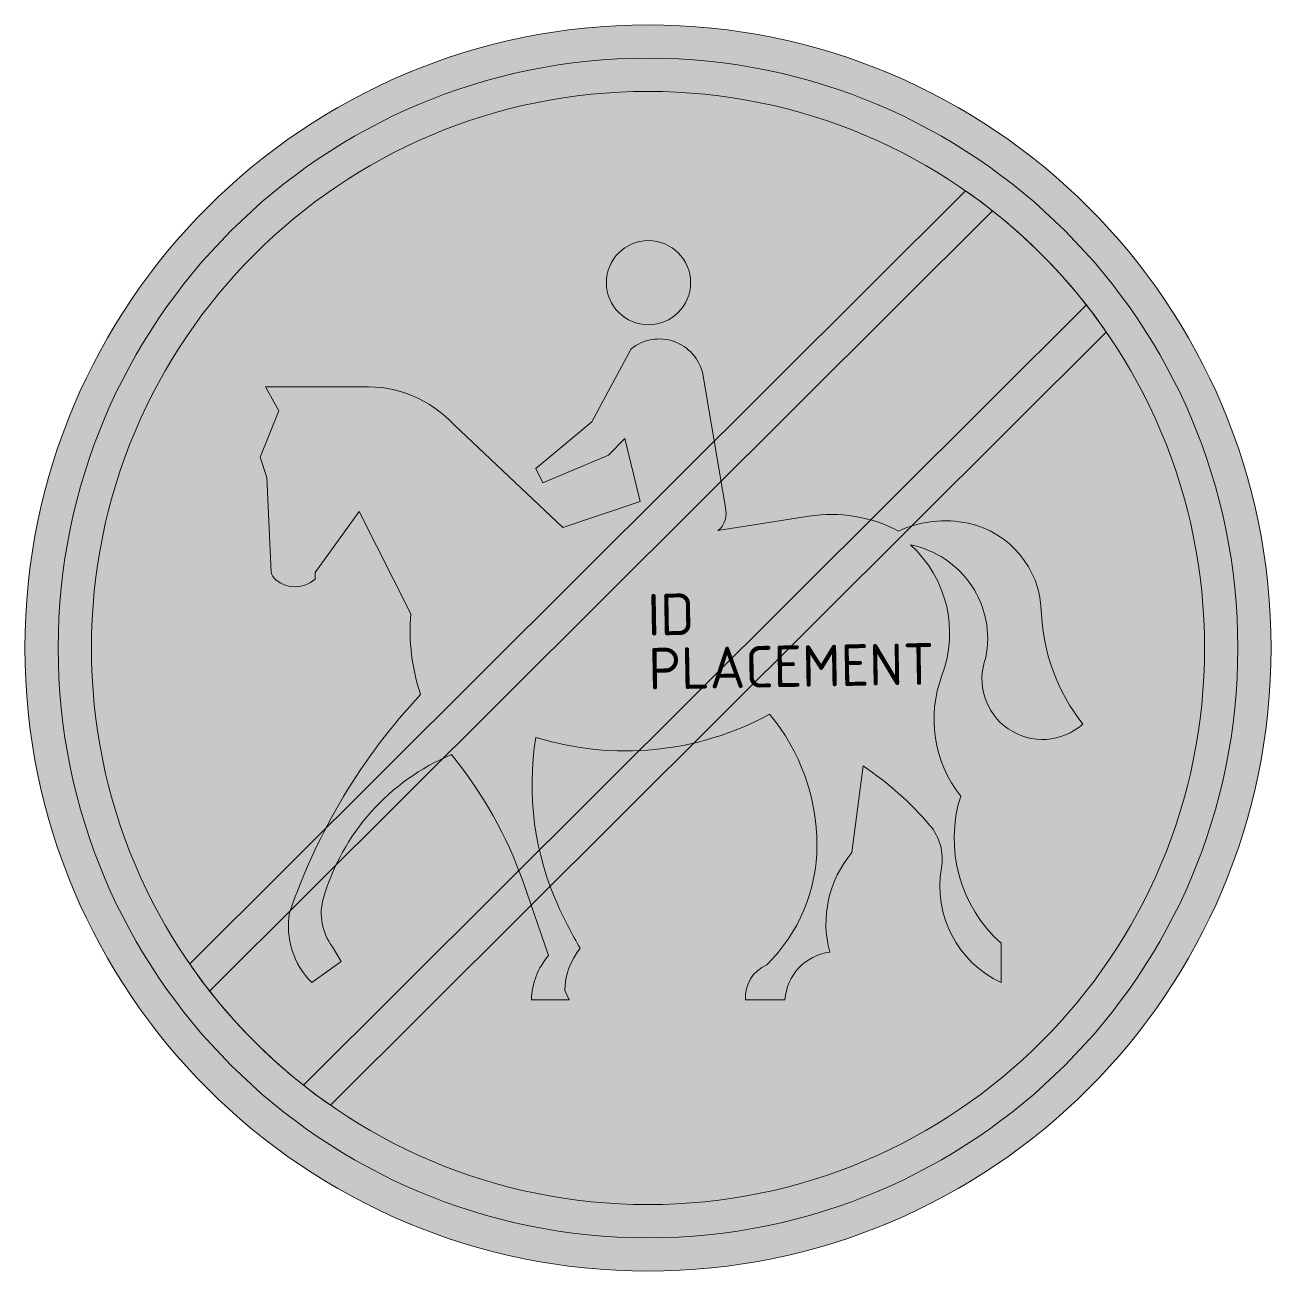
# Model space of a CAD drawing. Extents: x -3.75 to 3.75, y -3.75 to 3.75.
import ezdxf
from ezdxf.enums import TextEntityAlignment as Align

# ---------------------------------------------------------------- set-up
doc = ezdxf.new("R2010")
doc.units = 0
doc.styles.add('NLCS-ISO', font='NLCS-ISO.ttf', dxfattribs={"height": 0.25})

msp = doc.modelspace()

# ---------------------------------------------------------------- hatches: boundary and pattern name
at = {"true_color": 0x005b8c}
h = msp.add_hatch(color=146, dxfattribs=at)
h.dxf.hatch_style = 1
h.paths.add_polyline_path([(3.356918426236202, 1.154815430965423), (3.546040591094581, 1.219875455245165, 0.5778775703740554), (-2.833352101912186, 2.456545514862242), (-2.682239989810203, 2.325529754069589, -0.5778775703740551)])
at = {"true_color": 0xf1f0ea}
h = msp.add_hatch(color=7, dxfattribs=at)
h.dxf.hatch_style = 1
h.paths.add_polyline_path([(-2.682239989810203, 2.325529754069589), (-2.531127877708219, 2.194513993276936, -0.5778775703740553), (3.167796261377825, 1.089755406685681), (3.356918426236202, 1.154815430965423, 0.5778775703740551)])
at = {"true_color": 0x005b8c}
h = msp.add_hatch(color=146, dxfattribs=at)
h.dxf.hatch_style = 1
h.paths.add_polyline_path([(0.02990023872908942, 1.946615425490472, -0.4459711156841137), (-0.2505683035069852, 2.198521972541865, -0.4142135623730952), (0.00279257343542838, 2.451882849484279), (0.00279257343542838, 3.34999883604959, 0.248658516117423), (-2.770974932166211, 1.882604027751577), (-2.302215472092477, 1.571769052447333), (-1.721401656590984, 1.571769052447333, -0.2202475230465716), (-1.164293543123485, 1.340632428698698), (-0.5123626215199764, 0.724260060146193), (-0.04712314680990204, 0.881313350580019), (-0.1389797277331155, 1.260616640958283), (-0.2367687630819333, 1.159861378396666), (-0.6338573589027945, 0.9939214641586391), (-0.6753483663794029, 1.079857648490453), (-0.3375240256435461, 1.361371903519899), (-0.1004228303809427, 1.800103486137005, -0.1446744557804568), (0.03940123844585264, 1.858324382855169)])
h = msp.add_hatch(color=146, dxfattribs=at)
h.dxf.hatch_style = 1
h.paths.add_polyline_path([(0.00279257343542838, 3.34999883604959), (0.00279257343542838, 2.451882849484279, -0.4142135623730952), (0.256153450377842, 2.198521972541865, -0.3831534933903336), (0.02990023872908942, 1.946615425490473), (0.03940123844585264, 1.858324382855169, -0.3839043140103224), (0.329225974189761, 1.648818612974949), (0.4655518476365827, 0.8457547975290112, -0.2992018153820386), (0.4210825551130029, 0.7064747547036063), (0.9685185767545494, 0.7931618520687493, -0.1621689410953305), (1.508626852801164, 0.70350852749079, -0.1640835089273888), (1.926454923443236, 0.7509199315587978, -0.3433848307305375), (2.36679608850526, 0.2249090631822321, 0.1591138667726054), (2.616910625310553, -0.4581191035122063), (3.280509583930854, -0.6787907407572753, 0.0510535043397428), (3.35, 0, 0.4139694264538408)])
at = {"true_color": 0xf1f0ea}
h = msp.add_hatch(color=7, dxfattribs=at)
h.dxf.hatch_style = 1
edge = h.paths.add_edge_path()
edge.add_arc((-1.001421168211891e-12, -7.407408020299044e-13), 3.349999999998754, 214.5870660847061, 218.0470201822289, ccw=False)
edge.add_line((-2.757936183107335, -1.901654019507056), (1.910821040429612, 2.751592802623872))
edge.add_arc((-1.219024881038422e-13, -1.549871342376719e-13), 3.350000000000197, 51.7623170129296, 55.22227111045089, ccw=False)
edge.add_line((2.073399130283063, 2.631257502895039), (-2.638142558734877, -2.064631647483829))
at = {"true_color": 0xbb1e10}
h = msp.add_hatch(color=22, dxfattribs=at)
h.dxf.hatch_style = 1
edge = h.paths.add_edge_path()
edge.add_arc((3.597122599785507e-14, 3.597122599785507e-14), 3.349999999999949, 38.04702018222821, 51.762317012929714, ccw=False)
edge.add_line((2.638142558734878, 2.064631647483829), (-2.073399130283062, -2.631257502895039))
edge.add_arc((1.820765760385257e-14, 1.820765760385257e-14), 3.350000000000025, 218.0470201822284, 231.7623170129296, ccw=False)
edge.add_line((-2.638142558734878, -2.064631647483829), (2.073399130283062, 2.631257502895039))
at = {"true_color": 0x005b8c}
h = msp.add_hatch(color=146, dxfattribs=at)
h.dxf.hatch_style = 1
h.paths.add_polyline_path([(-2.682239989810203, 2.325529754069589), (-2.833352101912186, 2.456545514862242, 0.1804943458269968), (-3.75, 0, 0.4142135623730951), (0, -3.75), (0, -3.55, -0.4142135623730951), (-3.55, 0, -0.1804943458269968)])
at = {"true_color": 0xf1f0ea}
h = msp.add_hatch(color=7, dxfattribs=at)
h.dxf.hatch_style = 1
edge = h.paths.add_edge_path()
edge.add_arc((0.00279257343542838, 2.198521972541865), 0.2533608769424133, 0, 360)
h = msp.add_hatch(color=7, dxfattribs=at)
h.dxf.hatch_style = 1
h.paths.add_polyline_path([(-3.35, 0, -0.1804943458269968), (-2.531127877708219, 2.194513993276936), (-2.682239989810203, 2.325529754069589, 0.1804943458269968), (-3.55, 0, 0.4142135623730951), (0, -3.55), (0, -3.35, -0.4142135623730951)])
h = msp.add_hatch(color=7, dxfattribs=at)
h.dxf.hatch_style = 1
edge = h.paths.add_edge_path()
edge.add_arc((-8.65085780787922e-13, -6.425970866530406e-13), 3.350000000001077, 34.58706608470743, 38.04702018222785)
edge.add_line((2.638142558734878, 2.064631647483829), (-2.073399130283063, -2.63125750289504))
edge.add_arc((6.246114736541131e-13, 8.633094239485217e-13), 3.350000000001065, 231.7623170129304, 235.2222711104508)
edge.add_line((-1.91082104042961, -2.751592802623873), (2.757936183107337, 1.901654019507055))
at = {"true_color": 0x005b8c}
h = msp.add_hatch(color=146, dxfattribs=at)
h.dxf.hatch_style = 1
h.paths.add_polyline_path([(3.280509583930854, -0.6787907407572753), (2.616910625310553, -0.4581191035122067, -0.7835290201861907), (2.033142640430452, -0.05806428047855849, 0.4162714647548525), (1.579743958903173, 0.6205385703717741, -0.308077564086345), (1.769413690843606, -0.1647519974657596, 0.2631202450295657), (1.882009746588025, -0.8907541945498809, 0.295155243225699), (2.124999221353669, -1.776787967114831), (2.124999221353669, -2.01386910312327, -0.3380004978940892), (1.766447463630804, -1.323413401255953, 0.22359376544704), (1.696415535609826, -1.067411256517143, 0.06809530718121533), (1.295275534495126, -0.7099831442478504), (1.227124655605913, -1.231556820332738, 0.2452888561760042), (1.093765009371893, -1.83013182560844, 0.3559538557263308), (0.824103605359447, -2.117566477229289), (0.587046585019408, -2.117566477229289, -0.323594245678401), (0.7144496611594287, -1.907181386136052, 0.2006511225090502), (1.01671544884428, -1.187087527809143, 0.175634123922834), (0.7322470244362353, -0.398842790592997, -0.2016744556712844), (-0.6753483663794029, -0.5381107755842218, 0.1474292571899164), (-0.5390875918404907, -1.556333174522447, 0.02750195767157383), (-0.4086411317455614, -1.806426123574436, 0.162911651382339), (-0.5008809882889196, -2.061656003109423), (-0.4738378412561701, -2.117566477229289), (-0.7020202956262125, -2.117566477229289, -0.1738127690261143), (-0.5982988058517904, -1.850871300429645), (-0.7513854410051359, -1.407610963870587, 0.08453524441054991), (-1.182078848566093, -0.6418322653586408, 0.2270040707562885), (-1.953376206729134, -1.505414404685952, 0.2372755841823934), (-1.899202312130043, -1.797536397281622), (-1.845862621186605, -1.886441911314847), (-2.023655386441632, -2.01386910312327, -0.2437314900289961), (-2.157015032675658, -1.593074805268416, -0.1065907328414167), (-1.368758237625322, -0.2803142804229788, -0.100148461246802), (-1.428034550544531, 0.2056767269425031), (-1.739174904199388, 0.8220490954950073), (-2.002915911620427, 0.4545865982995458), (-2.003829127572928, 0.4147350077908847, -0.370750561716702), (-2.24029094558706, 0.4102585776301457, -0.1752354184391851), (-2.267564044762338, 0.4565198061076154), (-2.293328848288276, 1.026513789996844), (-2.334807797930686, 1.148008527379663), (-2.22219968435207, 1.426568613030511), (-2.302215472092477, 1.571769052447333), (-2.770974932166211, 1.882604027751577, 0.1503086484841995), (-3.35, 0, 0.9028527013535543)])
at = {"true_color": 0xf1f0ea}
h = msp.add_hatch(color=7, dxfattribs=at)
h.dxf.hatch_style = 1
edge = h.paths.add_edge_path()
edge.add_arc((0.3373590767668841, 0.80994505605344), 0.1331004285785675, -51.021784996108124, 15.607329001794483, ccw=False)
edge.add_line((0.4210825551130029, 0.7064747547036063), (0.9685185767545477, 0.7931618520687493))
edge.add_arc((1.103997696539286, -0.06239973212010153), 0.8662218054501881, 62.152516625492694, 98.99813659619753, ccw=False)
edge.add_arc((1.787832729564371, 0.107745030731782), 0.6579438165144739, 77.83720794192072, 115.1102408910744, ccw=False)
edge.add_arc((1.808821362743948, 0.205127431673763), 0.558325270369835, 2.030431577600325, 77.83720794192061, ccw=False)
edge.add_arc((3.537858654969147, 0.2664262271210531), 1.171798280197794, 182.0304315776005, 218.1934944046355)
edge.add_arc((2.374308175746616, -0.1861790807227206), 0.3644273926712545, 159.41779178331, 311.7367102770862, ccw=False)
edge.add_arc((1.469515786587, 0.05612389938739692), 0.5750775345938728, 348.5471558661112, 438.9494296874279)
edge.add_arc((1.097810730756544, 0.08858758957677937), 0.7177962680040818, -20.667293267065986, 47.824271873612815, ccw=False)
edge.add_arc((2.467756025978296, -0.4281781127622297), 0.7463747954356186, 159.3327067329336, 218.2988881788933)
edge.add_arc((2.688606244638206, -1.145886011278333), 0.8459847247876141, 162.4474919010017, 228.2244581547865)
edge.add_line((2.124999221353669, -1.776787967114831), (2.124999221353669, -2.01386910312327))
edge.add_arc((2.398071084642273, -1.433738306770772), 0.6411863874073545, 170.0921710379928, 244.793286485882, ccw=False)
edge.add_arc((1.459505839025814, -1.269800292742243), 0.3115887134022237, 350.0921710379932, 400.506857067594)
edge.add_arc((0.1896955841412478, -2.354583555649771), 1.981670391313311, 40.50685706759335, 56.08909680426561)
edge.add_line((1.295275534495126, -0.7099831442478504), (1.227124655605913, -1.231556820332738))
edge.add_arc((1.733810432324659, -1.658587434331602), 0.6626353609801744, 139.8760856188445, 195.0037364520379)
edge.add_arc((1.135232282895821, -2.139245909735682), 0.3118830738904117, 97.6405433275874, 176.014075231968)
edge.add_line((0.824103605359447, -2.117566477229289), (0.587046585019408, -2.117566477229289))
edge.add_arc((0.7962659976720605, -2.100495313092583), 0.2099147142905972, 112.93956004971409, 184.6646897564206, ccw=False)
edge.add_arc((0.004508066191831972, -1.185690798474772), 1.012208346314608, 314.537739761879, 359.9209384889303)
edge.add_arc((-0.2129063712132773, -1.185390791650436), 1.229622990707011, 359.9209384889302, 399.7669173212397)
edge.add_arc((-0.1371685667037488, 1.205439779169886), 1.824720809812363, 252.8461707373532, 298.4547786203869, ccw=False)
edge.add_arc((1.081881866429874, -0.8211828960988585), 1.779884242447131, 170.8488430343065, 204.3954830920466)
edge.add_arc((1.797826551219869, -0.4964840366145706), 2.566017908581232, 204.3954830920459, 210.6968791209813)
edge.add_arc((-0.07348687887868266, -2.071833220890184), 0.4275152634939796, 141.6244606758808, 178.6359160362787)
edge.add_line((-0.5008809882889196, -2.061656003109423), (-0.4738378412561701, -2.117566477229289))
edge.add_line((-0.4738378412561701, -2.117566477229289), (-0.7020202956262125, -2.117566477229289))
edge.add_arc((-0.2781528181224857, -2.128897517727534), 0.4240189040174331, 139.0277839853664, 178.4687048463517, ccw=False)
edge.add_line((-0.5982988058517904, -1.850871300429645), (-0.751385441005155, -1.407610963870532))
edge.add_arc((-3.215221193047006, -2.289329016127605), 2.616851798768062, 19.69045874863862, 39.01855619379187)
edge.add_arc((-0.66567209696698, -1.879282621980864), 1.340880053622104, 112.6515154940202, 163.8100289612403)
edge.add_arc((-1.635829947985078, -1.597609849870357), 0.3306593814714727, 163.8100289612396, 217.2022141689407)
edge.add_line((-1.899202312130043, -1.797536397281622), (-1.845862621186605, -1.886441911314847))
edge.add_line((-1.845862621186605, -1.886441911314847), (-2.023655386441632, -2.01386910312327))
edge.add_arc((-1.684358743371199, -1.674808428606027), 0.4796710883542514, 170.1892057503627, 224.9800694983311, ccw=False)
edge.add_arc((1.281105677415917, -2.764482306911778), 3.632198996760357, 136.8485239318029, 161.1854294370995, ccw=False)
edge.add_arc((-0.1973877854044548, 0.1091682179322166), 1.234425110268388, 175.5159865560011, 198.3920465427116, ccw=False)
edge.add_line((-1.428034550544531, 0.2056767269425031), (-1.739174904199388, 0.8220490954950073))
edge.add_line((-1.739174904199388, 0.8220490954950073), (-2.002915911620427, 0.4545865982995458))
edge.add_line((-2.002915911620427, 0.4545865982995458), (-2.003829127572928, 0.4147350077908847))
edge.add_arc((-2.124663618657275, 0.5500277558298619), 0.1813976347903999, 230.3999496478502, 311.76911024708795, ccw=False)
edge.add_arc((-2.189955461966905, 0.4711036163133171), 0.07896695285770874, 190.6426190227394, 230.3999496478529, ccw=False)
edge.add_line((-2.267564044762338, 0.4565198061076146), (-2.293328848288276, 1.026513789996844))
edge.add_line((-2.293328848288276, 1.026513789996844), (-2.334807797930686, 1.148008527379663))
edge.add_line((-2.334807797930686, 1.148008527379663), (-2.22219968435207, 1.426568613030511))
edge.add_line((-2.22219968435207, 1.426568613030511), (-2.302215472092477, 1.571769052447333))
edge.add_line((-2.302215472092477, 1.571769052447333), (-1.721401656590984, 1.571769052447333))
edge.add_arc((-1.692480854335803, 0.8545102373295705), 0.7178416403826264, 42.62520856968467, 92.30898908541229, ccw=False)
edge.add_line((-1.164293543123485, 1.340632428698697), (-0.5123626215199764, 0.724260060146193))
edge.add_line((-0.5123626215199764, 0.724260060146193), (-0.04712314680990204, 0.8813133505800188))
edge.add_line((-0.04712314680990204, 0.8813133505800188), (-0.1389797277331155, 1.260616640958283))
edge.add_line((-0.1389797277331155, 1.260616640958283), (-0.2367687630819333, 1.159861378396666))
edge.add_line((-0.2367687630819333, 1.159861378396666), (-0.6338573589027945, 0.9939214641586389))
edge.add_line((-0.6338573589027945, 0.9939214641586389), (-0.6753483663794029, 1.079857648490453))
edge.add_line((-0.6753483663794029, 1.079857648490453), (-0.3375240256435461, 1.361371903519899))
edge.add_line((-0.3375240256435461, 1.361371903519899), (-0.1004228303809427, 1.800103486137004))
edge.add_arc((0.06799016675444669, 1.592652731088024), 0.2672054516182572, 12.133918594369618, 129.0704368561092, ccw=False)
edge.add_line((0.329225974189761, 1.648818612974949), (0.4655518476365827, 0.8457547975290112))
at = {"true_color": 0x005b8c}
h = msp.add_hatch(color=146, dxfattribs=at)
h.dxf.hatch_style = 1
h.paths.add_polyline_path([(3.75, 0, 0.08302223750169), (3.546040591094581, 1.219875455245165), (3.356918426236202, 1.154815430965422, -0.08302223750168998), (3.55, 0, -0.4142135623730951), (0, -3.55), (0, -3.75, 0.4142135623730951)])
at = {"true_color": 0xf1f0ea}
h = msp.add_hatch(color=7, dxfattribs=at)
h.dxf.hatch_style = 1
h.paths.add_polyline_path([(3.356918426236203, 1.154815430965423), (3.167796261377825, 1.08975540668568, -0.08302223750169), (3.35, 0, -0.4142135623730951), (0, -3.35), (0, -3.55, 0.4142135623730951), (3.55, 0, 0.08302223750169)])

# ---------------------------------------------------------------- linework, layer by layer
at = {"color": 7, "lineweight": 0, "true_color": 0xf1f0ea}
for points in [[(-2.638142558734878, -2.064631647483829, -0.01509804479011577), (-2.757936183107335, -1.901654019507056), (1.910821040429612, 2.751592802623872, -0.01509804479010925), (2.073399130283063, 2.631257502895039)], [(2.757936183107336, 1.901654019507055, 0.01509804479010547), (2.638142558734878, 2.064631647483829), (-2.073399130283063, -2.63125750289504, 0.01509804479010556), (-1.91082104042961, -2.751592802623873)], [(0.4655518476365827, 0.8457547975290112, -0.2992018153820376), (0.4210825551130029, 0.7064747547036063), (0.9685185767545477, 0.7931618520687493, -0.1621689410953312), (1.508626852801164, 0.70350852749079, -0.1640835089273893), (1.926454923443238, 0.7509199315587978, -0.3433848307305375), (2.366796088505261, 0.2249090631822313, 0.1591138667726053), (2.616910625310553, -0.4581191035122067, -0.783529020186223), (2.033142640430455, -0.05806428047853984, 0.4162714647548433), (1.579743958903173, 0.6205385703717745, -0.3080775640863442), (1.769413690843606, -0.164751997465757, 0.2631202450295669), (1.882009746588025, -0.8907541945498814, 0.2951552432256988), (2.124999221353669, -1.776787967114831), (2.124999221353669, -2.01386910312327, -0.3380004978940898), (1.766447463630804, -1.323413401255952, 0.2235937654470419), (1.696415535609823, -1.06741125651714, 0.06809530718121486), (1.295275534495126, -0.7099831442478504), (1.227124655605913, -1.231556820332738, 0.2452888561760044), (1.093765009371893, -1.83013182560844, 0.3559538557263301), (0.824103605359447, -2.117566477229289), (0.587046585019408, -2.117566477229289, -0.323594245678399), (0.7144496611594278, -1.907181386136052, 0.2006511225090539), (1.01671544884428, -1.18708752780913, 0.1756341239228312), (0.7322470244362336, -0.3988427905929974, -0.2016744556712842), (-0.6753483663794029, -0.5381107755842223, 0.1474292571899259), (-0.5390875918404632, -1.556333174522507, 0.02750195767156737), (-0.4086411317455614, -1.806426123574436, 0.1629116513823393), (-0.5008809882889196, -2.061656003109423), (-0.4738378412561701, -2.117566477229289), (-0.7020202956262125, -2.117566477229289, -0.1738127690261141), (-0.5982988058517904, -1.850871300429645), (-0.751385441005155, -1.407610963870532, 0.08453524441054429), (-1.182078848566093, -0.6418322653586408, 0.2270040707562875), (-1.953376206729132, -1.505414404685947, 0.2372755841823978), (-1.899202312130043, -1.797536397281622), (-1.845862621186605, -1.886441911314847), (-2.023655386441632, -2.01386910312327, -0.2437314900290058), (-2.157015032675652, -1.593074805268397, -0.1065907328414154), (-1.368758237625322, -0.2803142804229779, -0.1001484612468018), (-1.428034550544531, 0.2056767269425031), (-1.739174904199388, 0.8220490954950073), (-2.002915911620427, 0.4545865982995458), (-2.003829127572928, 0.4147350077908847, -0.3707505617166924), (-2.240290945587056, 0.4102585776301417, -0.1752354184392034), (-2.267564044762338, 0.4565198061076146), (-2.293328848288276, 1.026513789996844), (-2.334807797930686, 1.148008527379663), (-2.22219968435207, 1.426568613030511), (-2.302215472092477, 1.571769052447333), (-1.721401656590984, 1.571769052447333, -0.220247523046572), (-1.164293543123485, 1.340632428698697), (-0.5123626215199764, 0.724260060146193), (-0.04712314680990204, 0.8813133505800188), (-0.1389797277331155, 1.260616640958283), (-0.2367687630819333, 1.159861378396666), (-0.6338573589027945, 0.9939214641586389), (-0.6753483663794029, 1.079857648490453), (-0.3375240256435461, 1.361371903519899), (-0.1004228303809427, 1.800103486137004, -0.5596631007314223), (0.329225974189761, 1.648818612974949)]]:
    msp.add_lwpolyline(points, format="xyb", close=True, dxfattribs=at)
at = {"color": 22, "lineweight": 0, "true_color": 0xbb1e10}
msp.add_lwpolyline([(2.073399130283063, 2.631257502895039, -0.05991581521870652), (2.638142558734878, 2.064631647483829), (-2.073399130283063, -2.631257502895039, -0.05991581521870515), (-2.638142558734878, -2.064631647483829)], format="xyb", close=True, dxfattribs=at)
at = {"color": 146, "lineweight": 0, "true_color": 0x005b8c}
msp.add_circle((0, 0), 3.75, dxfattribs=at)
at = {"color": 7, "lineweight": 0, "true_color": 0xf1f0ea}
for centre, radius in [((0, 0), 3.55), ((0, 0), 3.35), ((0.00279257343542838, 2.198521972541865), 0.2533608769424133)]:
    msp.add_circle(centre, radius, dxfattribs=at)

# ---------------------------------------------------------------- texts
at = {"style": 'NLCS-ISO'}
msp.add_attdef('ID', text='', height=0.25, rotation=1, dxfattribs=at).set_placement((0, 0), align=Align.BOTTOM_LEFT)
msp.add_attdef('PLACEMENT', text='', height=0.25, rotation=1, dxfattribs=at).set_placement((0, 0), align=Align.TOP_LEFT)

doc.saveas('drawing.dxf')
